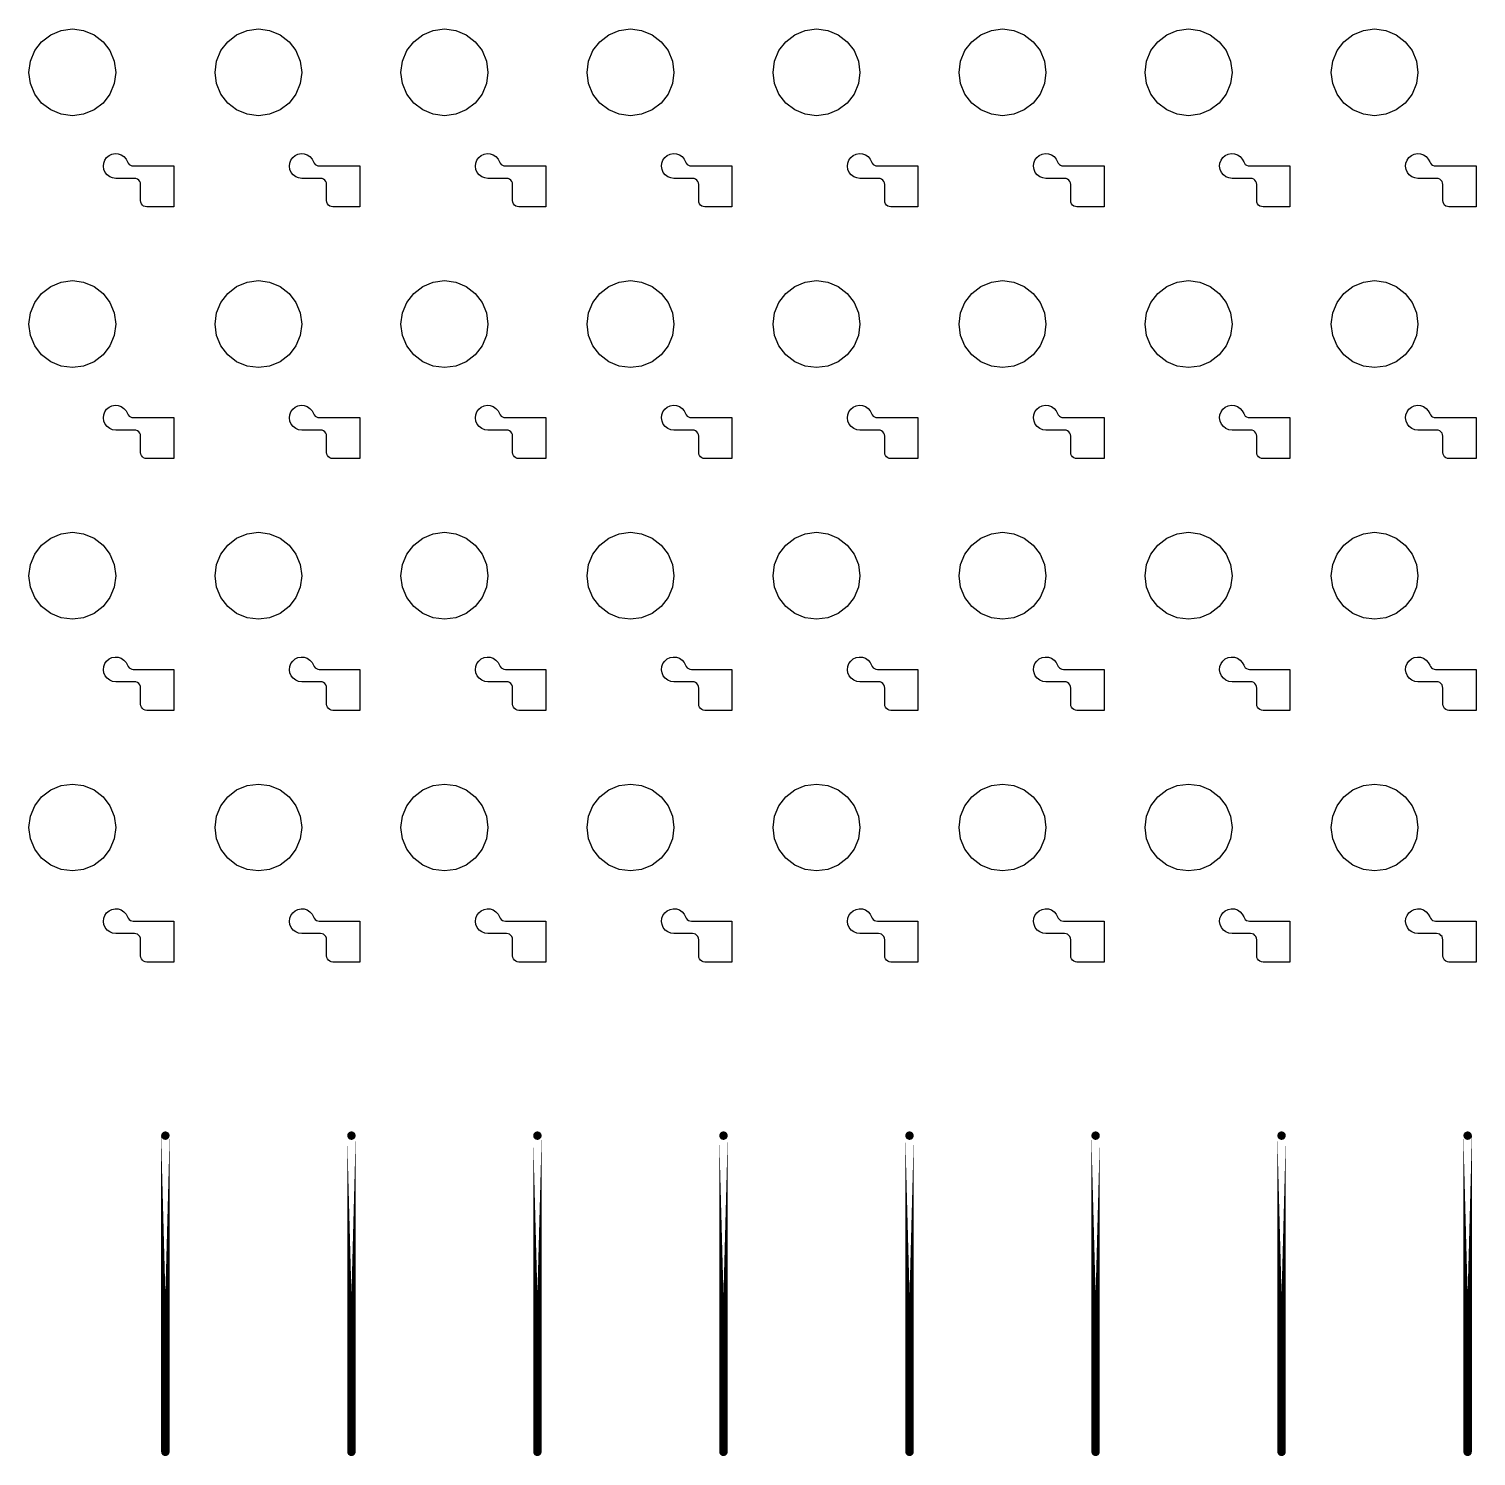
# Model space of a CAD drawing. Extents: x 11 to 212, y 11 to 212.
# Drawn here: x 79.91 to 93.63, y 46.96 to 60.5 of the extents above; entities that cross this region are included whole.
import ezdxf

# ---------------------------------------------------------------- set-up
doc = ezdxf.new("R2010")
doc.units = 0
doc.layers.get('0').update_dxf_attribs({"linetype": 'continuous'})
doc.layers.add('C3', color=7, linetype='continuous')

# ---------------------------------------------------------------- blocks, each defined once
blk = doc.blocks.new('cutlineendpoint')
at = {"const_width": 0.04}
blk.add_lwpolyline([(-0.02, 0, 1), (0.02, 0, 1)], format="xyb", close=True, dxfattribs=at)

msp = doc.modelspace()

# ---------------------------------------------------------------- linework, layer by layer
at = {"layer": 'C3'}
for points in [[(80.729, 60.088), (80.715, 59.982), (80.674, 59.882), (80.609, 59.797), (80.524, 59.732), (80.424, 59.691), (80.318, 59.676), (80.211, 59.691), (80.112, 59.732), (80.026, 59.797), (79.961, 59.882), (79.92, 59.982), (79.906, 60.088), (79.92, 60.195), (79.961, 60.294), (80.026, 60.379), (80.112, 60.445), (80.211, 60.486), (80.318, 60.5), (80.424, 60.486), (80.524, 60.445), (80.609, 60.379), (80.674, 60.294), (80.715, 60.195)], [(82.494, 60.088), (82.48, 59.982), (82.439, 59.882), (82.374, 59.797), (82.288, 59.732), (82.189, 59.691), (82.082, 59.676), (81.976, 59.691), (81.876, 59.732), (81.791, 59.797), (81.726, 59.882), (81.685, 59.982), (81.671, 60.088), (81.685, 60.195), (81.726, 60.294), (81.791, 60.379), (81.876, 60.445), (81.976, 60.486), (82.082, 60.5), (82.189, 60.486), (82.288, 60.445), (82.374, 60.379), (82.439, 60.294), (82.48, 60.195)], [(84.259, 60.088), (84.245, 59.982), (84.204, 59.882), (84.138, 59.797), (84.053, 59.732), (83.954, 59.691), (83.847, 59.676), (83.74, 59.691), (83.641, 59.732), (83.556, 59.797), (83.49, 59.882), (83.449, 59.982), (83.435, 60.088), (83.449, 60.195), (83.49, 60.294), (83.556, 60.379), (83.641, 60.445), (83.74, 60.486), (83.847, 60.5), (83.954, 60.486), (84.053, 60.445), (84.138, 60.379), (84.204, 60.294), (84.245, 60.195)], [(86.024, 60.088), (86.009, 59.982), (85.968, 59.882), (85.903, 59.797), (85.818, 59.732), (85.718, 59.691), (85.612, 59.676), (85.505, 59.691), (85.406, 59.732), (85.321, 59.797), (85.255, 59.882), (85.214, 59.982), (85.2, 60.088), (85.214, 60.195), (85.255, 60.294), (85.321, 60.379), (85.406, 60.445), (85.505, 60.486), (85.612, 60.5), (85.718, 60.486), (85.818, 60.445), (85.903, 60.379), (85.968, 60.294), (86.009, 60.195)], [(87.788, 60.088), (87.774, 59.982), (87.733, 59.882), (87.668, 59.797), (87.582, 59.732), (87.483, 59.691), (87.376, 59.676), (87.27, 59.691), (87.171, 59.732), (87.085, 59.797), (87.02, 59.882), (86.979, 59.982), (86.965, 60.088), (86.979, 60.195), (87.02, 60.294), (87.085, 60.379), (87.171, 60.445), (87.27, 60.486), (87.376, 60.5), (87.483, 60.486), (87.582, 60.445), (87.668, 60.379), (87.733, 60.294), (87.774, 60.195)], [(89.553, 60.088), (89.539, 59.982), (89.498, 59.882), (89.432, 59.797), (89.347, 59.732), (89.248, 59.691), (89.141, 59.676), (89.035, 59.691), (88.935, 59.732), (88.85, 59.797), (88.785, 59.882), (88.743, 59.982), (88.729, 60.088), (88.743, 60.195), (88.785, 60.294), (88.85, 60.379), (88.935, 60.445), (89.035, 60.486), (89.141, 60.5), (89.248, 60.486), (89.347, 60.445), (89.432, 60.379), (89.498, 60.294), (89.539, 60.195)], [(91.318, 60.088), (91.304, 59.982), (91.262, 59.882), (91.197, 59.797), (91.112, 59.732), (91.012, 59.691), (90.906, 59.676), (90.799, 59.691), (90.7, 59.732), (90.615, 59.797), (90.549, 59.882), (90.508, 59.982), (90.494, 60.088), (90.508, 60.195), (90.549, 60.294), (90.615, 60.379), (90.7, 60.445), (90.799, 60.486), (90.906, 60.5), (91.012, 60.486), (91.112, 60.445), (91.197, 60.379), (91.262, 60.294), (91.304, 60.195)], [(93.082, 60.088), (93.068, 59.982), (93.027, 59.882), (92.962, 59.797), (92.876, 59.732), (92.777, 59.691), (92.671, 59.676), (92.564, 59.691), (92.465, 59.732), (92.379, 59.797), (92.314, 59.882), (92.273, 59.982), (92.259, 60.088), (92.273, 60.195), (92.314, 60.294), (92.379, 60.379), (92.465, 60.445), (92.564, 60.486), (92.671, 60.5), (92.777, 60.486), (92.876, 60.445), (92.962, 60.379), (93.027, 60.294), (93.068, 60.195)], [(81.024, 58.812), (81.008, 58.814), (80.994, 58.82), (80.982, 58.829), (80.973, 58.841), (80.967, 58.855), (80.965, 58.871), (80.965, 59.024), (80.963, 59.039), (80.957, 59.053), (80.947, 59.065), (80.935, 59.074), (80.921, 59.08), (80.906, 59.082), (80.729, 59.082), (80.699, 59.086), (80.672, 59.098), (80.647, 59.116), (80.629, 59.139), (80.617, 59.167), (80.612, 59.197), (80.615, 59.227), (80.625, 59.255), (80.643, 59.28), (80.666, 59.299), (80.693, 59.312), (80.723, 59.317), (80.753, 59.315), (80.782, 59.305), (80.807, 59.289), (80.827, 59.266), (80.84, 59.239), (80.847, 59.226), (80.856, 59.215), (80.868, 59.207), (80.881, 59.202), (80.896, 59.2), (81.28, 59.2), (81.28, 58.812)], [(82.788, 58.812), (82.773, 58.814), (82.759, 58.82), (82.747, 58.829), (82.737, 58.841), (82.731, 58.855), (82.729, 58.871), (82.729, 59.024), (82.727, 59.039), (82.722, 59.053), (82.712, 59.065), (82.7, 59.074), (82.686, 59.08), (82.671, 59.082), (82.494, 59.082), (82.464, 59.086), (82.436, 59.098), (82.412, 59.116), (82.393, 59.139), (82.381, 59.167), (82.377, 59.197), (82.38, 59.227), (82.39, 59.255), (82.408, 59.28), (82.431, 59.299), (82.458, 59.312), (82.488, 59.317), (82.518, 59.315), (82.546, 59.305), (82.571, 59.289), (82.591, 59.266), (82.605, 59.239), (82.611, 59.226), (82.621, 59.215), (82.633, 59.207), (82.646, 59.202), (82.66, 59.2), (83.045, 59.2), (83.045, 58.812)], [(84.553, 58.812), (84.538, 58.814), (84.524, 58.82), (84.511, 58.829), (84.502, 58.841), (84.496, 58.855), (84.494, 58.871), (84.494, 59.024), (84.492, 59.039), (84.486, 59.053), (84.477, 59.065), (84.465, 59.074), (84.451, 59.08), (84.435, 59.082), (84.259, 59.082), (84.229, 59.086), (84.201, 59.098), (84.177, 59.116), (84.158, 59.139), (84.146, 59.167), (84.141, 59.197), (84.144, 59.227), (84.155, 59.255), (84.172, 59.28), (84.195, 59.299), (84.223, 59.312), (84.252, 59.317), (84.282, 59.315), (84.311, 59.305), (84.336, 59.289), (84.356, 59.266), (84.37, 59.239), (84.376, 59.226), (84.386, 59.215), (84.397, 59.207), (84.411, 59.202), (84.425, 59.2), (84.809, 59.2), (84.809, 58.812)], [(86.318, 58.812), (86.302, 58.814), (86.288, 58.82), (86.276, 58.829), (86.267, 58.841), (86.261, 58.855), (86.259, 58.871), (86.259, 59.024), (86.257, 59.039), (86.251, 59.053), (86.242, 59.065), (86.229, 59.074), (86.215, 59.08), (86.2, 59.082), (86.024, 59.082), (85.994, 59.086), (85.966, 59.098), (85.941, 59.116), (85.923, 59.139), (85.911, 59.167), (85.906, 59.197), (85.909, 59.227), (85.92, 59.255), (85.937, 59.28), (85.96, 59.299), (85.987, 59.312), (86.017, 59.317), (86.047, 59.315), (86.076, 59.305), (86.101, 59.289), (86.121, 59.266), (86.134, 59.239), (86.141, 59.226), (86.15, 59.215), (86.162, 59.207), (86.176, 59.202), (86.19, 59.2), (86.574, 59.2), (86.574, 58.812)], [(88.082, 58.812), (88.067, 58.814), (88.053, 58.82), (88.041, 58.829), (88.031, 58.841), (88.026, 58.855), (88.024, 58.871), (88.024, 59.024), (88.022, 59.039), (88.016, 59.053), (88.006, 59.065), (87.994, 59.074), (87.98, 59.08), (87.965, 59.082), (87.788, 59.082), (87.758, 59.086), (87.73, 59.098), (87.706, 59.116), (87.687, 59.139), (87.675, 59.167), (87.671, 59.197), (87.674, 59.227), (87.684, 59.255), (87.702, 59.28), (87.725, 59.299), (87.752, 59.312), (87.782, 59.317), (87.812, 59.315), (87.84, 59.305), (87.866, 59.289), (87.886, 59.266), (87.899, 59.239), (87.906, 59.226), (87.915, 59.215), (87.927, 59.207), (87.94, 59.202), (87.955, 59.2), (88.339, 59.2), (88.339, 58.812)], [(89.847, 58.812), (89.832, 58.814), (89.818, 58.82), (89.805, 58.829), (89.796, 58.841), (89.79, 58.855), (89.788, 58.871), (89.788, 59.024), (89.786, 59.039), (89.78, 59.053), (89.771, 59.065), (89.759, 59.074), (89.745, 59.08), (89.729, 59.082), (89.553, 59.082), (89.523, 59.086), (89.495, 59.098), (89.471, 59.116), (89.452, 59.139), (89.44, 59.167), (89.435, 59.197), (89.438, 59.227), (89.449, 59.255), (89.466, 59.28), (89.49, 59.299), (89.517, 59.312), (89.546, 59.317), (89.577, 59.315), (89.605, 59.305), (89.63, 59.289), (89.65, 59.266), (89.664, 59.239), (89.67, 59.226), (89.68, 59.215), (89.692, 59.207), (89.705, 59.202), (89.719, 59.2), (90.104, 59.2), (90.104, 58.812)], [(91.612, 58.812), (91.597, 58.814), (91.582, 58.82), (91.57, 58.829), (91.561, 58.841), (91.555, 58.855), (91.553, 58.871), (91.553, 59.024), (91.551, 59.039), (91.545, 59.053), (91.536, 59.065), (91.524, 59.074), (91.509, 59.08), (91.494, 59.082), (91.318, 59.082), (91.288, 59.086), (91.26, 59.098), (91.236, 59.116), (91.217, 59.139), (91.205, 59.167), (91.2, 59.197), (91.203, 59.227), (91.214, 59.255), (91.231, 59.28), (91.254, 59.299), (91.282, 59.312), (91.311, 59.317), (91.341, 59.315), (91.37, 59.305), (91.395, 59.289), (91.415, 59.266), (91.429, 59.239), (91.435, 59.226), (91.444, 59.215), (91.456, 59.207), (91.47, 59.202), (91.484, 59.2), (91.868, 59.2), (91.868, 58.812)], [(93.376, 58.812), (93.361, 58.814), (93.347, 58.82), (93.335, 58.829), (93.326, 58.841), (93.32, 58.855), (93.318, 58.871), (93.318, 59.024), (93.316, 59.039), (93.31, 59.053), (93.3, 59.065), (93.288, 59.074), (93.274, 59.08), (93.259, 59.082), (93.082, 59.082), (93.052, 59.086), (93.024, 59.098), (93, 59.116), (92.982, 59.139), (92.969, 59.167), (92.965, 59.197), (92.968, 59.227), (92.978, 59.255), (92.996, 59.28), (93.019, 59.299), (93.046, 59.312), (93.076, 59.317), (93.106, 59.315), (93.135, 59.305), (93.16, 59.289), (93.18, 59.266), (93.193, 59.239), (93.2, 59.226), (93.209, 59.215), (93.221, 59.207), (93.234, 59.202), (93.249, 59.2), (93.633, 59.2), (93.633, 58.812)], [(80.729, 57.7), (80.715, 57.593), (80.674, 57.494), (80.609, 57.409), (80.524, 57.343), (80.424, 57.302), (80.318, 57.288), (80.211, 57.302), (80.112, 57.343), (80.026, 57.409), (79.961, 57.494), (79.92, 57.593), (79.906, 57.7), (79.92, 57.807), (79.961, 57.906), (80.026, 57.991), (80.112, 58.057), (80.211, 58.098), (80.318, 58.112), (80.424, 58.098), (80.524, 58.057), (80.609, 57.991), (80.674, 57.906), (80.715, 57.807)], [(82.494, 57.7), (82.48, 57.593), (82.439, 57.494), (82.374, 57.409), (82.288, 57.343), (82.189, 57.302), (82.082, 57.288), (81.976, 57.302), (81.876, 57.343), (81.791, 57.409), (81.726, 57.494), (81.685, 57.593), (81.671, 57.7), (81.685, 57.807), (81.726, 57.906), (81.791, 57.991), (81.876, 58.057), (81.976, 58.098), (82.082, 58.112), (82.189, 58.098), (82.288, 58.057), (82.374, 57.991), (82.439, 57.906), (82.48, 57.807)], [(84.259, 57.7), (84.245, 57.593), (84.204, 57.494), (84.138, 57.409), (84.053, 57.343), (83.954, 57.302), (83.847, 57.288), (83.74, 57.302), (83.641, 57.343), (83.556, 57.409), (83.49, 57.494), (83.449, 57.593), (83.435, 57.7), (83.449, 57.807), (83.49, 57.906), (83.556, 57.991), (83.641, 58.057), (83.74, 58.098), (83.847, 58.112), (83.954, 58.098), (84.053, 58.057), (84.138, 57.991), (84.204, 57.906), (84.245, 57.807)], [(86.024, 57.7), (86.009, 57.593), (85.968, 57.494), (85.903, 57.409), (85.818, 57.343), (85.718, 57.302), (85.612, 57.288), (85.505, 57.302), (85.406, 57.343), (85.321, 57.409), (85.255, 57.494), (85.214, 57.593), (85.2, 57.7), (85.214, 57.807), (85.255, 57.906), (85.321, 57.991), (85.406, 58.057), (85.505, 58.098), (85.612, 58.112), (85.718, 58.098), (85.818, 58.057), (85.903, 57.991), (85.968, 57.906), (86.009, 57.807)], [(87.788, 57.7), (87.774, 57.593), (87.733, 57.494), (87.668, 57.409), (87.582, 57.343), (87.483, 57.302), (87.376, 57.288), (87.27, 57.302), (87.171, 57.343), (87.085, 57.409), (87.02, 57.494), (86.979, 57.593), (86.965, 57.7), (86.979, 57.807), (87.02, 57.906), (87.085, 57.991), (87.171, 58.057), (87.27, 58.098), (87.376, 58.112), (87.483, 58.098), (87.582, 58.057), (87.668, 57.991), (87.733, 57.906), (87.774, 57.807)], [(89.553, 57.7), (89.539, 57.593), (89.498, 57.494), (89.432, 57.409), (89.347, 57.343), (89.248, 57.302), (89.141, 57.288), (89.035, 57.302), (88.935, 57.343), (88.85, 57.409), (88.785, 57.494), (88.743, 57.593), (88.729, 57.7), (88.743, 57.807), (88.785, 57.906), (88.85, 57.991), (88.935, 58.057), (89.035, 58.098), (89.141, 58.112), (89.248, 58.098), (89.347, 58.057), (89.432, 57.991), (89.498, 57.906), (89.539, 57.807)], [(91.318, 57.7), (91.304, 57.593), (91.262, 57.494), (91.197, 57.409), (91.112, 57.343), (91.012, 57.302), (90.906, 57.288), (90.799, 57.302), (90.7, 57.343), (90.615, 57.409), (90.549, 57.494), (90.508, 57.593), (90.494, 57.7), (90.508, 57.807), (90.549, 57.906), (90.615, 57.991), (90.7, 58.057), (90.799, 58.098), (90.906, 58.112), (91.012, 58.098), (91.112, 58.057), (91.197, 57.991), (91.262, 57.906), (91.304, 57.807)], [(93.082, 57.7), (93.068, 57.593), (93.027, 57.494), (92.962, 57.409), (92.876, 57.343), (92.777, 57.302), (92.671, 57.288), (92.564, 57.302), (92.465, 57.343), (92.379, 57.409), (92.314, 57.494), (92.273, 57.593), (92.259, 57.7), (92.273, 57.807), (92.314, 57.906), (92.379, 57.991), (92.465, 58.057), (92.564, 58.098), (92.671, 58.112), (92.777, 58.098), (92.876, 58.057), (92.962, 57.991), (93.027, 57.906), (93.068, 57.807)], [(81.024, 56.424), (81.008, 56.426), (80.994, 56.431), (80.982, 56.441), (80.973, 56.453), (80.967, 56.467), (80.965, 56.482), (80.965, 56.635), (80.963, 56.651), (80.957, 56.665), (80.947, 56.677), (80.935, 56.686), (80.921, 56.692), (80.906, 56.694), (80.729, 56.694), (80.699, 56.698), (80.672, 56.709), (80.647, 56.727), (80.629, 56.751), (80.617, 56.779), (80.612, 56.809), (80.615, 56.839), (80.625, 56.867), (80.643, 56.891), (80.666, 56.911), (80.693, 56.924), (80.723, 56.929), (80.753, 56.927), (80.782, 56.917), (80.807, 56.9), (80.827, 56.878), (80.84, 56.851), (80.847, 56.838), (80.856, 56.827), (80.868, 56.819), (80.881, 56.814), (80.896, 56.812), (81.28, 56.812), (81.28, 56.424)], [(82.788, 56.424), (82.773, 56.426), (82.759, 56.431), (82.747, 56.441), (82.737, 56.453), (82.731, 56.467), (82.729, 56.482), (82.729, 56.635), (82.727, 56.651), (82.722, 56.665), (82.712, 56.677), (82.7, 56.686), (82.686, 56.692), (82.671, 56.694), (82.494, 56.694), (82.464, 56.698), (82.436, 56.709), (82.412, 56.727), (82.393, 56.751), (82.381, 56.779), (82.377, 56.809), (82.38, 56.839), (82.39, 56.867), (82.408, 56.891), (82.431, 56.911), (82.458, 56.924), (82.488, 56.929), (82.518, 56.927), (82.546, 56.917), (82.571, 56.9), (82.591, 56.878), (82.605, 56.851), (82.611, 56.838), (82.621, 56.827), (82.633, 56.819), (82.646, 56.814), (82.66, 56.812), (83.045, 56.812), (83.045, 56.424)], [(84.553, 56.424), (84.538, 56.426), (84.524, 56.431), (84.511, 56.441), (84.502, 56.453), (84.496, 56.467), (84.494, 56.482), (84.494, 56.635), (84.492, 56.651), (84.486, 56.665), (84.477, 56.677), (84.465, 56.686), (84.451, 56.692), (84.435, 56.694), (84.259, 56.694), (84.229, 56.698), (84.201, 56.709), (84.177, 56.727), (84.158, 56.751), (84.146, 56.779), (84.141, 56.809), (84.144, 56.839), (84.155, 56.867), (84.172, 56.891), (84.195, 56.911), (84.223, 56.924), (84.252, 56.929), (84.282, 56.927), (84.311, 56.917), (84.336, 56.9), (84.356, 56.878), (84.37, 56.851), (84.376, 56.838), (84.386, 56.827), (84.397, 56.819), (84.411, 56.814), (84.425, 56.812), (84.809, 56.812), (84.809, 56.424)], [(86.318, 56.424), (86.302, 56.426), (86.288, 56.431), (86.276, 56.441), (86.267, 56.453), (86.261, 56.467), (86.259, 56.482), (86.259, 56.635), (86.257, 56.651), (86.251, 56.665), (86.242, 56.677), (86.229, 56.686), (86.215, 56.692), (86.2, 56.694), (86.024, 56.694), (85.994, 56.698), (85.966, 56.709), (85.941, 56.727), (85.923, 56.751), (85.911, 56.779), (85.906, 56.809), (85.909, 56.839), (85.92, 56.867), (85.937, 56.891), (85.96, 56.911), (85.987, 56.924), (86.017, 56.929), (86.047, 56.927), (86.076, 56.917), (86.101, 56.9), (86.121, 56.878), (86.134, 56.851), (86.141, 56.838), (86.15, 56.827), (86.162, 56.819), (86.176, 56.814), (86.19, 56.812), (86.574, 56.812), (86.574, 56.424)], [(88.082, 56.424), (88.067, 56.426), (88.053, 56.431), (88.041, 56.441), (88.031, 56.453), (88.026, 56.467), (88.024, 56.482), (88.024, 56.635), (88.022, 56.651), (88.016, 56.665), (88.006, 56.677), (87.994, 56.686), (87.98, 56.692), (87.965, 56.694), (87.788, 56.694), (87.758, 56.698), (87.73, 56.709), (87.706, 56.727), (87.687, 56.751), (87.675, 56.779), (87.671, 56.809), (87.674, 56.839), (87.684, 56.867), (87.702, 56.891), (87.725, 56.911), (87.752, 56.924), (87.782, 56.929), (87.812, 56.927), (87.84, 56.917), (87.866, 56.9), (87.886, 56.878), (87.899, 56.851), (87.906, 56.838), (87.915, 56.827), (87.927, 56.819), (87.94, 56.814), (87.955, 56.812), (88.339, 56.812), (88.339, 56.424)], [(89.847, 56.424), (89.832, 56.426), (89.818, 56.431), (89.805, 56.441), (89.796, 56.453), (89.79, 56.467), (89.788, 56.482), (89.788, 56.635), (89.786, 56.651), (89.78, 56.665), (89.771, 56.677), (89.759, 56.686), (89.745, 56.692), (89.729, 56.694), (89.553, 56.694), (89.523, 56.698), (89.495, 56.709), (89.471, 56.727), (89.452, 56.751), (89.44, 56.779), (89.435, 56.809), (89.438, 56.839), (89.449, 56.867), (89.466, 56.891), (89.49, 56.911), (89.517, 56.924), (89.546, 56.929), (89.577, 56.927), (89.605, 56.917), (89.63, 56.9), (89.65, 56.878), (89.664, 56.851), (89.67, 56.838), (89.68, 56.827), (89.692, 56.819), (89.705, 56.814), (89.719, 56.812), (90.104, 56.812), (90.104, 56.424)], [(91.612, 56.424), (91.597, 56.426), (91.582, 56.431), (91.57, 56.441), (91.561, 56.453), (91.555, 56.467), (91.553, 56.482), (91.553, 56.635), (91.551, 56.651), (91.545, 56.665), (91.536, 56.677), (91.524, 56.686), (91.509, 56.692), (91.494, 56.694), (91.318, 56.694), (91.288, 56.698), (91.26, 56.709), (91.236, 56.727), (91.217, 56.751), (91.205, 56.779), (91.2, 56.809), (91.203, 56.839), (91.214, 56.867), (91.231, 56.891), (91.254, 56.911), (91.282, 56.924), (91.311, 56.929), (91.341, 56.927), (91.37, 56.917), (91.395, 56.9), (91.415, 56.878), (91.429, 56.851), (91.435, 56.838), (91.444, 56.827), (91.456, 56.819), (91.47, 56.814), (91.484, 56.812), (91.868, 56.812), (91.868, 56.424)], [(93.376, 56.424), (93.361, 56.426), (93.347, 56.431), (93.335, 56.441), (93.326, 56.453), (93.32, 56.467), (93.318, 56.482), (93.318, 56.635), (93.316, 56.651), (93.31, 56.665), (93.3, 56.677), (93.288, 56.686), (93.274, 56.692), (93.259, 56.694), (93.082, 56.694), (93.052, 56.698), (93.024, 56.709), (93, 56.727), (92.982, 56.751), (92.969, 56.779), (92.965, 56.809), (92.968, 56.839), (92.978, 56.867), (92.996, 56.891), (93.019, 56.911), (93.046, 56.924), (93.076, 56.929), (93.106, 56.927), (93.135, 56.917), (93.16, 56.9), (93.18, 56.878), (93.193, 56.851), (93.2, 56.838), (93.209, 56.827), (93.221, 56.819), (93.234, 56.814), (93.249, 56.812), (93.633, 56.812), (93.633, 56.424)], [(80.729, 55.312), (80.715, 55.205), (80.674, 55.106), (80.609, 55.021), (80.524, 54.955), (80.424, 54.914), (80.318, 54.9), (80.211, 54.914), (80.112, 54.955), (80.026, 55.021), (79.961, 55.106), (79.92, 55.205), (79.906, 55.312), (79.92, 55.418), (79.961, 55.518), (80.026, 55.603), (80.112, 55.668), (80.211, 55.709), (80.318, 55.724), (80.424, 55.709), (80.524, 55.668), (80.609, 55.603), (80.674, 55.518), (80.715, 55.418)], [(82.494, 55.312), (82.48, 55.205), (82.439, 55.106), (82.374, 55.021), (82.288, 54.955), (82.189, 54.914), (82.082, 54.9), (81.976, 54.914), (81.876, 54.955), (81.791, 55.021), (81.726, 55.106), (81.685, 55.205), (81.671, 55.312), (81.685, 55.418), (81.726, 55.518), (81.791, 55.603), (81.876, 55.668), (81.976, 55.709), (82.082, 55.724), (82.189, 55.709), (82.288, 55.668), (82.374, 55.603), (82.439, 55.518), (82.48, 55.418)], [(84.259, 55.312), (84.245, 55.205), (84.204, 55.106), (84.138, 55.021), (84.053, 54.955), (83.954, 54.914), (83.847, 54.9), (83.74, 54.914), (83.641, 54.955), (83.556, 55.021), (83.49, 55.106), (83.449, 55.205), (83.435, 55.312), (83.449, 55.418), (83.49, 55.518), (83.556, 55.603), (83.641, 55.668), (83.74, 55.709), (83.847, 55.724), (83.954, 55.709), (84.053, 55.668), (84.138, 55.603), (84.204, 55.518), (84.245, 55.418)], [(86.024, 55.312), (86.009, 55.205), (85.968, 55.106), (85.903, 55.021), (85.818, 54.955), (85.718, 54.914), (85.612, 54.9), (85.505, 54.914), (85.406, 54.955), (85.321, 55.021), (85.255, 55.106), (85.214, 55.205), (85.2, 55.312), (85.214, 55.418), (85.255, 55.518), (85.321, 55.603), (85.406, 55.668), (85.505, 55.709), (85.612, 55.724), (85.718, 55.709), (85.818, 55.668), (85.903, 55.603), (85.968, 55.518), (86.009, 55.418)], [(87.788, 55.312), (87.774, 55.205), (87.733, 55.106), (87.668, 55.021), (87.582, 54.955), (87.483, 54.914), (87.376, 54.9), (87.27, 54.914), (87.171, 54.955), (87.085, 55.021), (87.02, 55.106), (86.979, 55.205), (86.965, 55.312), (86.979, 55.418), (87.02, 55.518), (87.085, 55.603), (87.171, 55.668), (87.27, 55.709), (87.376, 55.724), (87.483, 55.709), (87.582, 55.668), (87.668, 55.603), (87.733, 55.518), (87.774, 55.418)], [(89.553, 55.312), (89.539, 55.205), (89.498, 55.106), (89.432, 55.021), (89.347, 54.955), (89.248, 54.914), (89.141, 54.9), (89.035, 54.914), (88.935, 54.955), (88.85, 55.021), (88.785, 55.106), (88.743, 55.205), (88.729, 55.312), (88.743, 55.418), (88.785, 55.518), (88.85, 55.603), (88.935, 55.668), (89.035, 55.709), (89.141, 55.724), (89.248, 55.709), (89.347, 55.668), (89.432, 55.603), (89.498, 55.518), (89.539, 55.418)], [(91.318, 55.312), (91.304, 55.205), (91.262, 55.106), (91.197, 55.021), (91.112, 54.955), (91.012, 54.914), (90.906, 54.9), (90.799, 54.914), (90.7, 54.955), (90.615, 55.021), (90.549, 55.106), (90.508, 55.205), (90.494, 55.312), (90.508, 55.418), (90.549, 55.518), (90.615, 55.603), (90.7, 55.668), (90.799, 55.709), (90.906, 55.724), (91.012, 55.709), (91.112, 55.668), (91.197, 55.603), (91.262, 55.518), (91.304, 55.418)], [(93.082, 55.312), (93.068, 55.205), (93.027, 55.106), (92.962, 55.021), (92.876, 54.955), (92.777, 54.914), (92.671, 54.9), (92.564, 54.914), (92.465, 54.955), (92.379, 55.021), (92.314, 55.106), (92.273, 55.205), (92.259, 55.312), (92.273, 55.418), (92.314, 55.518), (92.379, 55.603), (92.465, 55.668), (92.564, 55.709), (92.671, 55.724), (92.777, 55.709), (92.876, 55.668), (92.962, 55.603), (93.027, 55.518), (93.068, 55.418)], [(81.024, 54.035), (81.008, 54.037), (80.994, 54.043), (80.982, 54.053), (80.973, 54.065), (80.967, 54.079), (80.965, 54.094), (80.965, 54.247), (80.963, 54.262), (80.957, 54.276), (80.947, 54.289), (80.935, 54.298), (80.921, 54.304), (80.906, 54.306), (80.729, 54.306), (80.699, 54.31), (80.672, 54.321), (80.647, 54.339), (80.629, 54.363), (80.617, 54.39), (80.612, 54.42), (80.615, 54.45), (80.625, 54.479), (80.643, 54.503), (80.666, 54.523), (80.693, 54.535), (80.723, 54.541), (80.753, 54.539), (80.782, 54.529), (80.807, 54.512), (80.827, 54.49), (80.84, 54.463), (80.847, 54.45), (80.856, 54.439), (80.868, 54.431), (80.881, 54.425), (80.896, 54.424), (81.28, 54.424), (81.28, 54.035)], [(82.788, 54.035), (82.773, 54.037), (82.759, 54.043), (82.747, 54.053), (82.737, 54.065), (82.731, 54.079), (82.729, 54.094), (82.729, 54.247), (82.727, 54.262), (82.722, 54.276), (82.712, 54.289), (82.7, 54.298), (82.686, 54.304), (82.671, 54.306), (82.494, 54.306), (82.464, 54.31), (82.436, 54.321), (82.412, 54.339), (82.393, 54.363), (82.381, 54.39), (82.377, 54.42), (82.38, 54.45), (82.39, 54.479), (82.408, 54.503), (82.431, 54.523), (82.458, 54.535), (82.488, 54.541), (82.518, 54.539), (82.546, 54.529), (82.571, 54.512), (82.591, 54.49), (82.605, 54.463), (82.611, 54.45), (82.621, 54.439), (82.633, 54.431), (82.646, 54.425), (82.66, 54.424), (83.045, 54.424), (83.045, 54.035)], [(84.553, 54.035), (84.538, 54.037), (84.524, 54.043), (84.511, 54.053), (84.502, 54.065), (84.496, 54.079), (84.494, 54.094), (84.494, 54.247), (84.492, 54.262), (84.486, 54.276), (84.477, 54.289), (84.465, 54.298), (84.451, 54.304), (84.435, 54.306), (84.259, 54.306), (84.229, 54.31), (84.201, 54.321), (84.177, 54.339), (84.158, 54.363), (84.146, 54.39), (84.141, 54.42), (84.144, 54.45), (84.155, 54.479), (84.172, 54.503), (84.195, 54.523), (84.223, 54.535), (84.252, 54.541), (84.282, 54.539), (84.311, 54.529), (84.336, 54.512), (84.356, 54.49), (84.37, 54.463), (84.376, 54.45), (84.386, 54.439), (84.397, 54.431), (84.411, 54.425), (84.425, 54.424), (84.809, 54.424), (84.809, 54.035)], [(86.318, 54.035), (86.302, 54.037), (86.288, 54.043), (86.276, 54.053), (86.267, 54.065), (86.261, 54.079), (86.259, 54.094), (86.259, 54.247), (86.257, 54.262), (86.251, 54.276), (86.242, 54.289), (86.229, 54.298), (86.215, 54.304), (86.2, 54.306), (86.024, 54.306), (85.994, 54.31), (85.966, 54.321), (85.941, 54.339), (85.923, 54.363), (85.911, 54.39), (85.906, 54.42), (85.909, 54.45), (85.92, 54.479), (85.937, 54.503), (85.96, 54.523), (85.987, 54.535), (86.017, 54.541), (86.047, 54.539), (86.076, 54.529), (86.101, 54.512), (86.121, 54.49), (86.134, 54.463), (86.141, 54.45), (86.15, 54.439), (86.162, 54.431), (86.176, 54.425), (86.19, 54.424), (86.574, 54.424), (86.574, 54.035)], [(88.082, 54.035), (88.067, 54.037), (88.053, 54.043), (88.041, 54.053), (88.031, 54.065), (88.026, 54.079), (88.024, 54.094), (88.024, 54.247), (88.022, 54.262), (88.016, 54.276), (88.006, 54.289), (87.994, 54.298), (87.98, 54.304), (87.965, 54.306), (87.788, 54.306), (87.758, 54.31), (87.73, 54.321), (87.706, 54.339), (87.687, 54.363), (87.675, 54.39), (87.671, 54.42), (87.674, 54.45), (87.684, 54.479), (87.702, 54.503), (87.725, 54.523), (87.752, 54.535), (87.782, 54.541), (87.812, 54.539), (87.84, 54.529), (87.866, 54.512), (87.886, 54.49), (87.899, 54.463), (87.906, 54.45), (87.915, 54.439), (87.927, 54.431), (87.94, 54.425), (87.955, 54.424), (88.339, 54.424), (88.339, 54.035)], [(89.847, 54.035), (89.832, 54.037), (89.818, 54.043), (89.805, 54.053), (89.796, 54.065), (89.79, 54.079), (89.788, 54.094), (89.788, 54.247), (89.786, 54.262), (89.78, 54.276), (89.771, 54.289), (89.759, 54.298), (89.745, 54.304), (89.729, 54.306), (89.553, 54.306), (89.523, 54.31), (89.495, 54.321), (89.471, 54.339), (89.452, 54.363), (89.44, 54.39), (89.435, 54.42), (89.438, 54.45), (89.449, 54.479), (89.466, 54.503), (89.49, 54.523), (89.517, 54.535), (89.546, 54.541), (89.577, 54.539), (89.605, 54.529), (89.63, 54.512), (89.65, 54.49), (89.664, 54.463), (89.67, 54.45), (89.68, 54.439), (89.692, 54.431), (89.705, 54.425), (89.719, 54.424), (90.104, 54.424), (90.104, 54.035)], [(91.612, 54.035), (91.597, 54.037), (91.582, 54.043), (91.57, 54.053), (91.561, 54.065), (91.555, 54.079), (91.553, 54.094), (91.553, 54.247), (91.551, 54.262), (91.545, 54.276), (91.536, 54.289), (91.524, 54.298), (91.509, 54.304), (91.494, 54.306), (91.318, 54.306), (91.288, 54.31), (91.26, 54.321), (91.236, 54.339), (91.217, 54.363), (91.205, 54.39), (91.2, 54.42), (91.203, 54.45), (91.214, 54.479), (91.231, 54.503), (91.254, 54.523), (91.282, 54.535), (91.311, 54.541), (91.341, 54.539), (91.37, 54.529), (91.395, 54.512), (91.415, 54.49), (91.429, 54.463), (91.435, 54.45), (91.444, 54.439), (91.456, 54.431), (91.47, 54.425), (91.484, 54.424), (91.868, 54.424), (91.868, 54.035)], [(93.376, 54.035), (93.361, 54.037), (93.347, 54.043), (93.335, 54.053), (93.326, 54.065), (93.32, 54.079), (93.318, 54.094), (93.318, 54.247), (93.316, 54.262), (93.31, 54.276), (93.3, 54.289), (93.288, 54.298), (93.274, 54.304), (93.259, 54.306), (93.082, 54.306), (93.052, 54.31), (93.024, 54.321), (93, 54.339), (92.982, 54.363), (92.969, 54.39), (92.965, 54.42), (92.968, 54.45), (92.978, 54.479), (92.996, 54.503), (93.019, 54.523), (93.046, 54.535), (93.076, 54.541), (93.106, 54.539), (93.135, 54.529), (93.16, 54.512), (93.18, 54.49), (93.193, 54.463), (93.2, 54.45), (93.209, 54.439), (93.221, 54.431), (93.234, 54.425), (93.249, 54.424), (93.633, 54.424), (93.633, 54.035)], [(80.729, 52.924), (80.715, 52.817), (80.674, 52.718), (80.609, 52.632), (80.524, 52.567), (80.424, 52.526), (80.318, 52.512), (80.211, 52.526), (80.112, 52.567), (80.026, 52.632), (79.961, 52.718), (79.92, 52.817), (79.906, 52.924), (79.92, 53.03), (79.961, 53.129), (80.026, 53.215), (80.112, 53.28), (80.211, 53.321), (80.318, 53.335), (80.424, 53.321), (80.524, 53.28), (80.609, 53.215), (80.674, 53.129), (80.715, 53.03)], [(82.494, 52.924), (82.48, 52.817), (82.439, 52.718), (82.374, 52.632), (82.288, 52.567), (82.189, 52.526), (82.082, 52.512), (81.976, 52.526), (81.876, 52.567), (81.791, 52.632), (81.726, 52.718), (81.685, 52.817), (81.671, 52.924), (81.685, 53.03), (81.726, 53.129), (81.791, 53.215), (81.876, 53.28), (81.976, 53.321), (82.082, 53.335), (82.189, 53.321), (82.288, 53.28), (82.374, 53.215), (82.439, 53.129), (82.48, 53.03)], [(84.259, 52.924), (84.245, 52.817), (84.204, 52.718), (84.138, 52.632), (84.053, 52.567), (83.954, 52.526), (83.847, 52.512), (83.74, 52.526), (83.641, 52.567), (83.556, 52.632), (83.49, 52.718), (83.449, 52.817), (83.435, 52.924), (83.449, 53.03), (83.49, 53.129), (83.556, 53.215), (83.641, 53.28), (83.74, 53.321), (83.847, 53.335), (83.954, 53.321), (84.053, 53.28), (84.138, 53.215), (84.204, 53.129), (84.245, 53.03)], [(86.024, 52.924), (86.009, 52.817), (85.968, 52.718), (85.903, 52.632), (85.818, 52.567), (85.718, 52.526), (85.612, 52.512), (85.505, 52.526), (85.406, 52.567), (85.321, 52.632), (85.255, 52.718), (85.214, 52.817), (85.2, 52.924), (85.214, 53.03), (85.255, 53.129), (85.321, 53.215), (85.406, 53.28), (85.505, 53.321), (85.612, 53.335), (85.718, 53.321), (85.818, 53.28), (85.903, 53.215), (85.968, 53.129), (86.009, 53.03)], [(87.788, 52.924), (87.774, 52.817), (87.733, 52.718), (87.668, 52.632), (87.582, 52.567), (87.483, 52.526), (87.376, 52.512), (87.27, 52.526), (87.171, 52.567), (87.085, 52.632), (87.02, 52.718), (86.979, 52.817), (86.965, 52.924), (86.979, 53.03), (87.02, 53.129), (87.085, 53.215), (87.171, 53.28), (87.27, 53.321), (87.376, 53.335), (87.483, 53.321), (87.582, 53.28), (87.668, 53.215), (87.733, 53.129), (87.774, 53.03)], [(89.553, 52.924), (89.539, 52.817), (89.498, 52.718), (89.432, 52.632), (89.347, 52.567), (89.248, 52.526), (89.141, 52.512), (89.035, 52.526), (88.935, 52.567), (88.85, 52.632), (88.785, 52.718), (88.743, 52.817), (88.729, 52.924), (88.743, 53.03), (88.785, 53.129), (88.85, 53.215), (88.935, 53.28), (89.035, 53.321), (89.141, 53.335), (89.248, 53.321), (89.347, 53.28), (89.432, 53.215), (89.498, 53.129), (89.539, 53.03)], [(91.318, 52.924), (91.304, 52.817), (91.262, 52.718), (91.197, 52.632), (91.112, 52.567), (91.012, 52.526), (90.906, 52.512), (90.799, 52.526), (90.7, 52.567), (90.615, 52.632), (90.549, 52.718), (90.508, 52.817), (90.494, 52.924), (90.508, 53.03), (90.549, 53.129), (90.615, 53.215), (90.7, 53.28), (90.799, 53.321), (90.906, 53.335), (91.012, 53.321), (91.112, 53.28), (91.197, 53.215), (91.262, 53.129), (91.304, 53.03)], [(93.082, 52.924), (93.068, 52.817), (93.027, 52.718), (92.962, 52.632), (92.876, 52.567), (92.777, 52.526), (92.671, 52.512), (92.564, 52.526), (92.465, 52.567), (92.379, 52.632), (92.314, 52.718), (92.273, 52.817), (92.259, 52.924), (92.273, 53.03), (92.314, 53.129), (92.379, 53.215), (92.465, 53.28), (92.564, 53.321), (92.671, 53.335), (92.777, 53.321), (92.876, 53.28), (92.962, 53.215), (93.027, 53.129), (93.068, 53.03)], [(81.024, 51.647), (81.008, 51.649), (80.994, 51.655), (80.982, 51.664), (80.973, 51.676), (80.967, 51.691), (80.965, 51.706), (80.965, 51.859), (80.963, 51.874), (80.957, 51.888), (80.947, 51.9), (80.935, 51.91), (80.921, 51.916), (80.906, 51.918), (80.729, 51.918), (80.699, 51.922), (80.672, 51.933), (80.647, 51.951), (80.629, 51.975), (80.617, 52.002), (80.612, 52.032), (80.615, 52.062), (80.625, 52.09), (80.643, 52.115), (80.666, 52.134), (80.693, 52.147), (80.723, 52.153), (80.753, 52.151), (80.782, 52.141), (80.807, 52.124), (80.827, 52.101), (80.84, 52.075), (80.847, 52.062), (80.856, 52.051), (80.868, 52.042), (80.881, 52.037), (80.896, 52.035), (81.28, 52.035), (81.28, 51.647)], [(82.788, 51.647), (82.773, 51.649), (82.759, 51.655), (82.747, 51.664), (82.737, 51.676), (82.731, 51.691), (82.729, 51.706), (82.729, 51.859), (82.727, 51.874), (82.722, 51.888), (82.712, 51.9), (82.7, 51.91), (82.686, 51.916), (82.671, 51.918), (82.494, 51.918), (82.464, 51.922), (82.436, 51.933), (82.412, 51.951), (82.393, 51.975), (82.381, 52.002), (82.377, 52.032), (82.38, 52.062), (82.39, 52.09), (82.408, 52.115), (82.431, 52.134), (82.458, 52.147), (82.488, 52.153), (82.518, 52.151), (82.546, 52.141), (82.571, 52.124), (82.591, 52.101), (82.605, 52.075), (82.611, 52.062), (82.621, 52.051), (82.633, 52.042), (82.646, 52.037), (82.66, 52.035), (83.045, 52.035), (83.045, 51.647)], [(84.553, 51.647), (84.538, 51.649), (84.524, 51.655), (84.511, 51.664), (84.502, 51.676), (84.496, 51.691), (84.494, 51.706), (84.494, 51.859), (84.492, 51.874), (84.486, 51.888), (84.477, 51.9), (84.465, 51.91), (84.451, 51.916), (84.435, 51.918), (84.259, 51.918), (84.229, 51.922), (84.201, 51.933), (84.177, 51.951), (84.158, 51.975), (84.146, 52.002), (84.141, 52.032), (84.144, 52.062), (84.155, 52.09), (84.172, 52.115), (84.195, 52.134), (84.223, 52.147), (84.252, 52.153), (84.282, 52.151), (84.311, 52.141), (84.336, 52.124), (84.356, 52.101), (84.37, 52.075), (84.376, 52.062), (84.386, 52.051), (84.397, 52.042), (84.411, 52.037), (84.425, 52.035), (84.809, 52.035), (84.809, 51.647)], [(86.318, 51.647), (86.302, 51.649), (86.288, 51.655), (86.276, 51.664), (86.267, 51.676), (86.261, 51.691), (86.259, 51.706), (86.259, 51.859), (86.257, 51.874), (86.251, 51.888), (86.242, 51.9), (86.229, 51.91), (86.215, 51.916), (86.2, 51.918), (86.024, 51.918), (85.994, 51.922), (85.966, 51.933), (85.941, 51.951), (85.923, 51.975), (85.911, 52.002), (85.906, 52.032), (85.909, 52.062), (85.92, 52.09), (85.937, 52.115), (85.96, 52.134), (85.987, 52.147), (86.017, 52.153), (86.047, 52.151), (86.076, 52.141), (86.101, 52.124), (86.121, 52.101), (86.134, 52.075), (86.141, 52.062), (86.15, 52.051), (86.162, 52.042), (86.176, 52.037), (86.19, 52.035), (86.574, 52.035), (86.574, 51.647)], [(88.082, 51.647), (88.067, 51.649), (88.053, 51.655), (88.041, 51.664), (88.031, 51.676), (88.026, 51.691), (88.024, 51.706), (88.024, 51.859), (88.022, 51.874), (88.016, 51.888), (88.006, 51.9), (87.994, 51.91), (87.98, 51.916), (87.965, 51.918), (87.788, 51.918), (87.758, 51.922), (87.73, 51.933), (87.706, 51.951), (87.687, 51.975), (87.675, 52.002), (87.671, 52.032), (87.674, 52.062), (87.684, 52.09), (87.702, 52.115), (87.725, 52.134), (87.752, 52.147), (87.782, 52.153), (87.812, 52.151), (87.84, 52.141), (87.866, 52.124), (87.886, 52.101), (87.899, 52.075), (87.906, 52.062), (87.915, 52.051), (87.927, 52.042), (87.94, 52.037), (87.955, 52.035), (88.339, 52.035), (88.339, 51.647)], [(89.847, 51.647), (89.832, 51.649), (89.818, 51.655), (89.805, 51.664), (89.796, 51.676), (89.79, 51.691), (89.788, 51.706), (89.788, 51.859), (89.786, 51.874), (89.78, 51.888), (89.771, 51.9), (89.759, 51.91), (89.745, 51.916), (89.729, 51.918), (89.553, 51.918), (89.523, 51.922), (89.495, 51.933), (89.471, 51.951), (89.452, 51.975), (89.44, 52.002), (89.435, 52.032), (89.438, 52.062), (89.449, 52.09), (89.466, 52.115), (89.49, 52.134), (89.517, 52.147), (89.546, 52.153), (89.577, 52.151), (89.605, 52.141), (89.63, 52.124), (89.65, 52.101), (89.664, 52.075), (89.67, 52.062), (89.68, 52.051), (89.692, 52.042), (89.705, 52.037), (89.719, 52.035), (90.104, 52.035), (90.104, 51.647)], [(91.612, 51.647), (91.597, 51.649), (91.582, 51.655), (91.57, 51.664), (91.561, 51.676), (91.555, 51.691), (91.553, 51.706), (91.553, 51.859), (91.551, 51.874), (91.545, 51.888), (91.536, 51.9), (91.524, 51.91), (91.509, 51.916), (91.494, 51.918), (91.318, 51.918), (91.288, 51.922), (91.26, 51.933), (91.236, 51.951), (91.217, 51.975), (91.205, 52.002), (91.2, 52.032), (91.203, 52.062), (91.214, 52.09), (91.231, 52.115), (91.254, 52.134), (91.282, 52.147), (91.311, 52.153), (91.341, 52.151), (91.37, 52.141), (91.395, 52.124), (91.415, 52.101), (91.429, 52.075), (91.435, 52.062), (91.444, 52.051), (91.456, 52.042), (91.47, 52.037), (91.484, 52.035), (91.868, 52.035), (91.868, 51.647)], [(93.376, 51.647), (93.361, 51.649), (93.347, 51.655), (93.335, 51.664), (93.326, 51.676), (93.32, 51.691), (93.318, 51.706), (93.318, 51.859), (93.316, 51.874), (93.31, 51.888), (93.3, 51.9), (93.288, 51.91), (93.274, 51.916), (93.259, 51.918), (93.082, 51.918), (93.052, 51.922), (93.024, 51.933), (93, 51.951), (92.982, 51.975), (92.969, 52.002), (92.965, 52.032), (92.968, 52.062), (92.978, 52.09), (92.996, 52.115), (93.019, 52.134), (93.046, 52.147), (93.076, 52.153), (93.106, 52.151), (93.135, 52.141), (93.16, 52.124), (93.18, 52.101), (93.193, 52.075), (93.2, 52.062), (93.209, 52.051), (93.221, 52.042), (93.234, 52.037), (93.249, 52.035), (93.633, 52.035), (93.633, 51.647)]]:
    msp.add_lwpolyline(points, close=True, dxfattribs=at)
at = {"layer": 'C3', "const_width": 0.08}
for points in [[(81.2, 50), (81.2, 47)], [(82.965, 50), (82.965, 47)], [(84.729, 50), (84.729, 47)], [(86.494, 50), (86.494, 47)], [(88.259, 50), (88.259, 47)], [(90.024, 50), (90.024, 47)], [(91.788, 50), (91.788, 47)], [(93.553, 50), (93.553, 47)]]:
    msp.add_lwpolyline(points, close=True, dxfattribs=at)

# ---------------------------------------------------------------- block references
at = {"layer": 'C3'}
for p in [(81.2, 50), (82.965, 50), (84.729, 50), (86.494, 50), (88.259, 50), (90.024, 50), (91.788, 50), (93.553, 50), (81.2, 47), (82.965, 47), (84.729, 47), (86.494, 47), (88.259, 47), (90.024, 47), (91.788, 47), (93.553, 47)]:
    msp.add_blockref('cutlineendpoint', p, dxfattribs=at)

doc.saveas('drawing.dxf')
